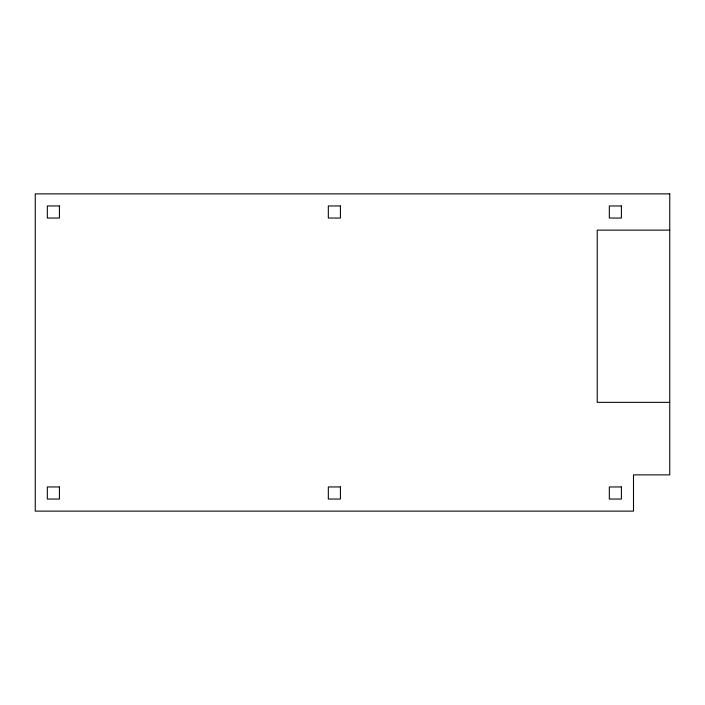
<?xml version="1.0" encoding="UTF-8"?>
<svg xmlns="http://www.w3.org/2000/svg" width="705" height="705" viewBox="0 0 705 705"><rect width="100%" height="100%" fill="white"/><g stroke="black" fill="none" stroke-linecap="round" stroke-linejoin="round"><path stroke-width="1.06" d="M669.75 230.13L597.232 230.13L597.232 402.352L669.75 402.352M669.75 193.875L35.25 193.875L35.25 511.125L633.495 511.125L633.495 474.87L669.75 474.87L669.75 193.875M59.423 205.957L47.332 205.957L47.332 218.048L59.423 218.048L59.423 205.957M340.418 205.957L328.327 205.957L328.327 218.048L340.418 218.048L340.418 205.957M621.405 205.957L609.323 205.957L609.323 218.048L621.405 218.048L621.405 205.957M59.423 486.952L47.332 486.952L47.332 499.043L59.423 499.043L59.423 486.952M340.418 486.952L328.327 486.952L328.327 499.043L340.418 499.043L340.418 486.952M621.405 486.952L609.323 486.952L609.323 499.043L621.405 499.043L621.405 486.952"/></g></svg>
